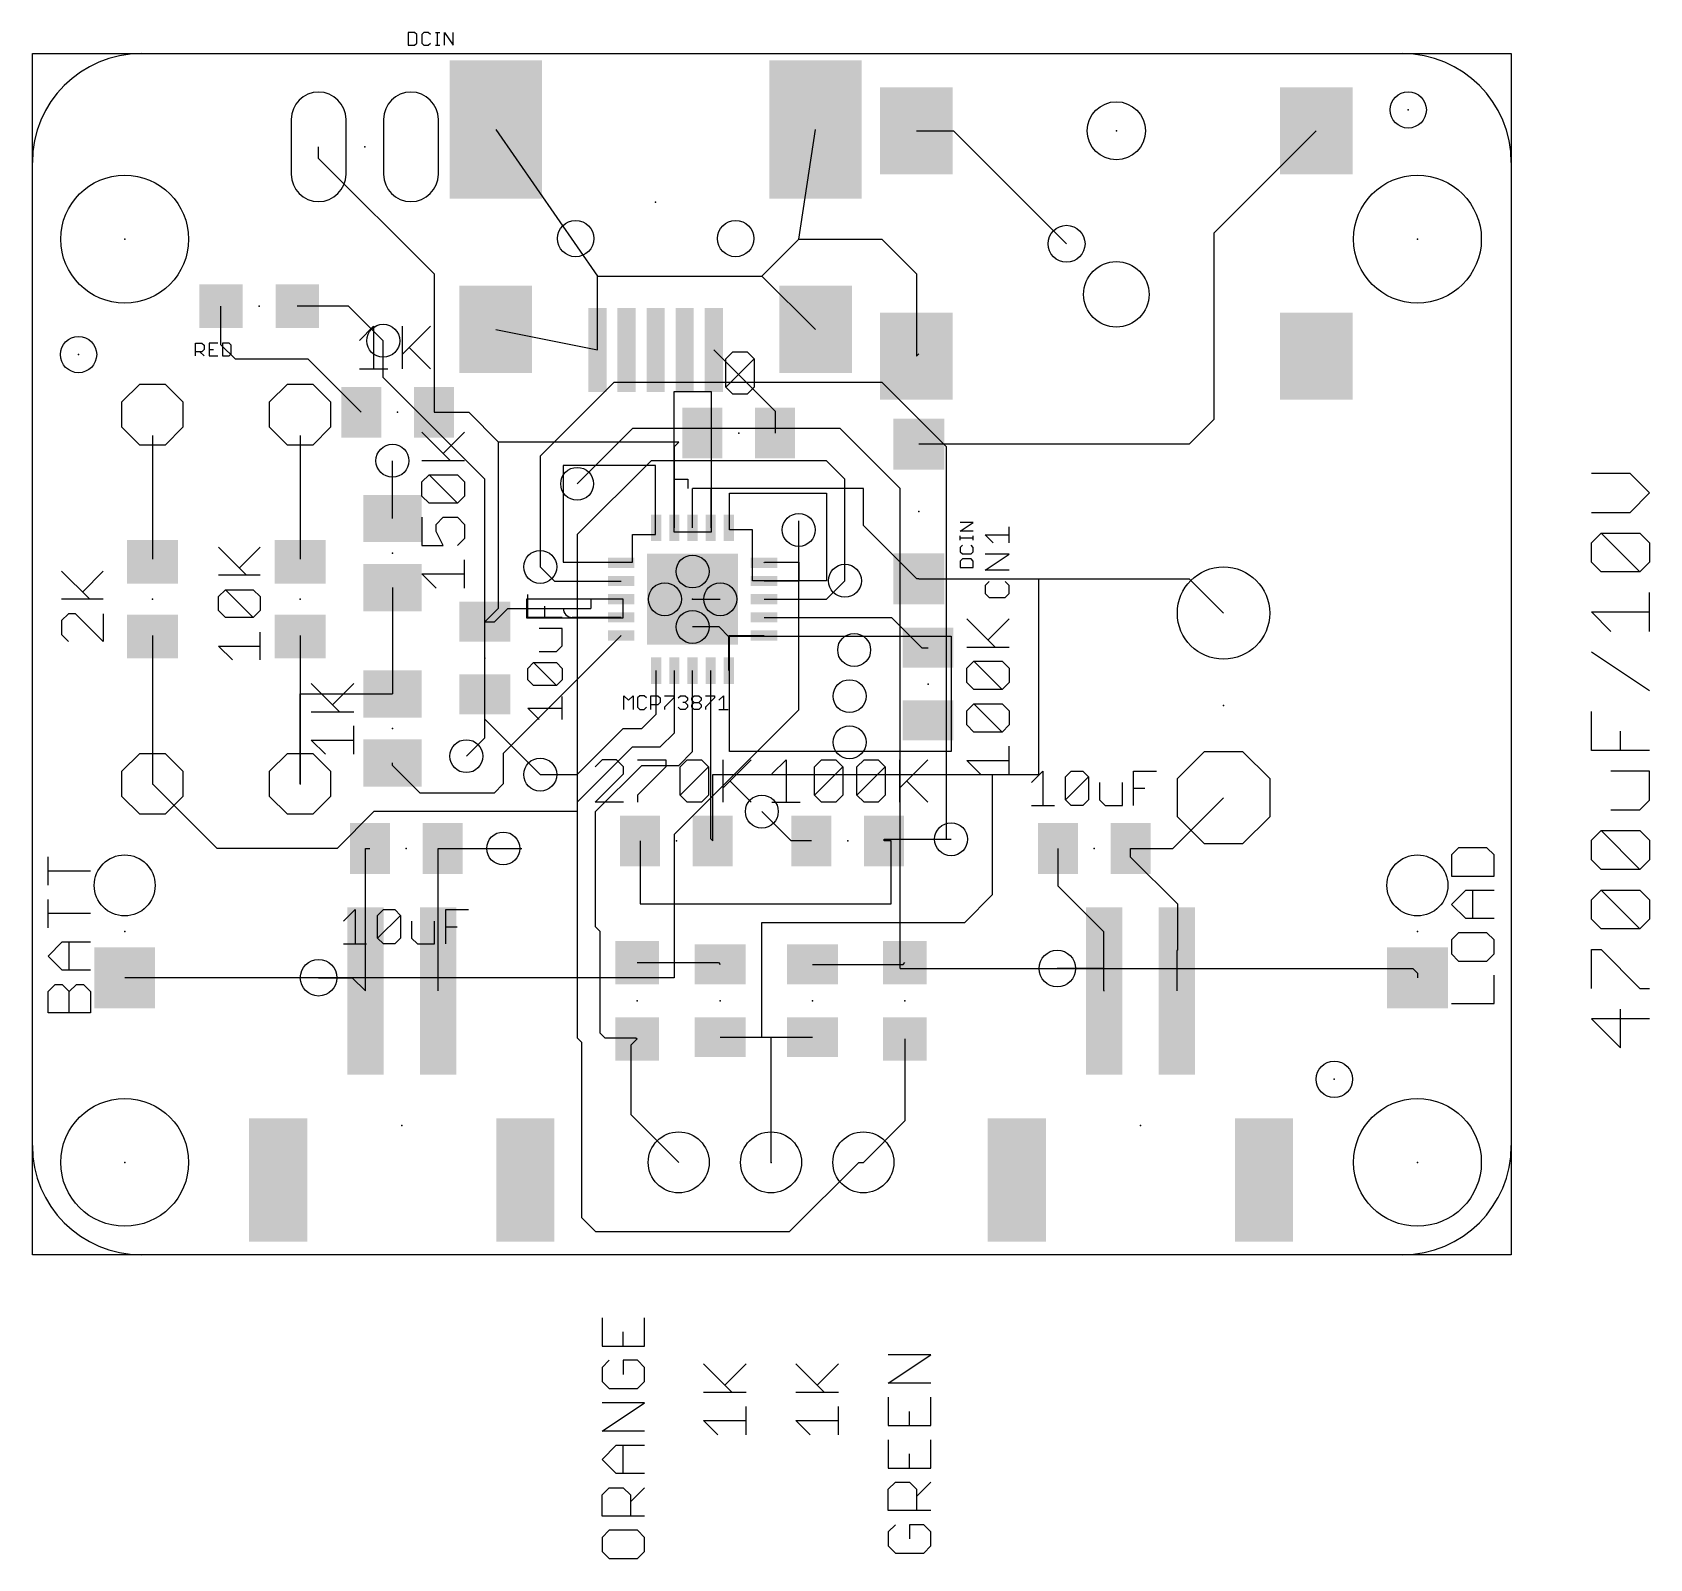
# Model space of a CAD drawing. Extents: x 0 to 44.5, y -8.4 to 33.6.
import ezdxf

# ---------------------------------------------------------------- set-up
doc = ezdxf.new("R2010")
doc.units = 0
for name, color, linetype in [('1', 22, 'CONTINUOUS'), ('16', 175, 'CONTINUOUS'), ('17', 82, 'CONTINUOUS'), ('18', 82, 'CONTINUOUS'), ('19', 53, 'CONTINUOUS'), ('20', 7, 'CONTINUOUS'), ('23', 7, 'CONTINUOUS'), ('27', 253, 'CONTINUOUS')]:
    doc.layers.add(name, color=color, linetype=linetype)

# ---------------------------------------------------------------- blocks, each defined once
blk = doc.blocks.new('RECT')
blk.add_solid([(-0.5, -0.5), (0.5, -0.5), (-0.5, 0.5), (0.5, 0.5)])
blk = doc.blocks.new('ROUNDP')
blk.add_circle((0, 0), 0.5)
blk = doc.blocks.new('OCTAGONP')
blk.add_lwpolyline([(-0.5, -0.2071), (-0.5, 0.2071), (-0.2071, 0.5), (0.2071, 0.5), (0.5, 0.2071), (0.5, -0.2071), (0.2071, -0.5), (-0.2071, -0.5)], close=True)
blk = doc.blocks.new('LONGP100')
blk.add_lwpolyline([(-0.5, -0.5), (0.5, -0.5, 1), (0.5, 0.5), (-0.5, 0.5, 1)], format="xyb", close=True)
blk = doc.blocks.new('SQUAREP')
blk.add_solid([(-0.5, -0.5), (0.5, -0.5), (-0.5, 0.5), (0.5, 0.5)])
blk = doc.blocks.new('PIE')
blk.add_circle((0, 0), 0.5)
blk = doc.blocks.new('ROUNDV')
blk.add_circle((0, 0), 0.5)

msp = doc.modelspace()

# ---------------------------------------------------------------- linework, layer by layer
at = {"layer": '1'}
for p, q in [((24.318, 30.921), (25.34, 30.921)), ((25.34, 30.921), (28.448, 27.813)), ((32.512, 28.115), (35.318, 30.921)), ((7.874, 30.161), (7.874, 30.48)), ((7.874, 30.161), (11.049, 26.986)), ((32.512, 22.987), (32.512, 28.115)), ((20.066, 26.924), (21.082, 27.94)), ((21.082, 27.94), (23.368, 27.94)), ((23.368, 27.94), (24.318, 26.99)), ((11.049, 26.986), (11.049, 23.176)), ((15.545, 24.892), (15.545, 26.924)), ((15.545, 26.924), (20.066, 26.924)), ((24.318, 26.99), (24.318, 24.721)), ((5.189, 25.037), (5.189, 26.097)), ((8.701, 26.097), (7.289, 26.097)), ((9.652, 25.146), (8.701, 26.097)), ((5.588, 24.638), (5.189, 25.037)), ((7.587, 24.638), (5.588, 24.638)), ((9.049, 23.176), (7.587, 24.638)), ((18.745, 24.892), (20.431, 23.206)), ((24.384, 24.787), (24.318, 24.721)), ((17.653, 19.8755), (17.653, 23.749)), ((17.653, 23.749), (18.669, 23.749)), ((18.669, 23.749), (18.669, 19.8755)), ((11.049, 23.176), (12.003, 23.176)), ((12.003, 23.176), (12.811, 22.368)), ((20.431, 23.206), (20.431, 22.606)), ((31.822, 22.297), (32.512, 22.987)), ((3.302, 22.534), (3.302, 19.134)), ((7.366, 22.534), (7.366, 19.134)), ((12.811, 22.368), (12.811, 22.352)), ((12.811, 22.352), (12.811, 17.779)), ((17.78, 22.352), (12.811, 22.352)), ((17.661, 22.233), (17.78, 22.352)), ((31.822, 22.297), (24.384, 22.297)), ((9.906, 20.254), (9.906, 21.844)), ((17.661, 19.999), (17.661, 22.233)), ((17.145, 21.717), (14.605, 21.717)), ((14.605, 21.717), (14.605, 19.05)), ((17.145, 19.812), (17.145, 21.717)), ((17.661, 19.999), (17.661, 21.336)), ((17.661, 21.336), (18.034, 21.336)), ((18.034, 21.336), (18.034, 21.082)), ((18.161, 19.999), (18.161, 21.082)), ((18.669, 21.082), (18.161, 21.082)), ((22.86, 21.082), (18.161, 21.082)), ((18.669, 19.999), (18.669, 21.082)), ((19.177, 19.939), (19.177, 20.955)), ((19.177, 20.955), (21.844, 20.955)), ((21.844, 20.955), (21.844, 18.542)), ((22.86, 20.066), (22.86, 21.082)), ((21.082, 19.939), (21.082, 20.193)), ((24.329, 18.597), (22.86, 20.066)), ((16.51, 19.05), (16.51, 19.812)), ((16.51, 19.812), (17.145, 19.812)), ((18.669, 19.8755), (17.653, 19.8755)), ((18.661, 19.999), (18.669, 19.999)), ((19.812, 19.939), (19.177, 19.939)), ((19.812, 18.542), (19.812, 19.939)), ((13.97, 18.923), (14.359, 18.534)), ((14.605, 19.05), (16.51, 19.05)), ((20.126, 19.034), (20.142, 19.05)), ((20.142, 19.05), (21.082, 19.05)), ((21.082, 19.05), (21.082, 18.542)), ((9.906, 18.354), (9.906, 15.428)), ((14.359, 18.534), (16.196, 18.534)), ((21.844, 18.542), (19.812, 18.542)), ((21.074, 18.534), (20.126, 18.534)), ((21.082, 18.542), (21.074, 18.534)), ((21.844, 18.034), (22.352, 18.542)), ((24.384, 18.597), (24.329, 18.597)), ((24.384, 18.597), (27.686, 18.597)), ((27.686, 18.597), (31.822, 18.597)), ((27.686, 13.208), (27.686, 18.597)), ((31.822, 18.597), (32.766, 17.653)), ((16.256, 18.034), (13.589, 18.034)), ((13.589, 18.034), (13.589, 17.526)), ((16.196, 18.034), (15.367, 18.034)), ((15.367, 18.034), (15.367, 17.78)), ((16.256, 17.526), (16.256, 18.034)), ((18.161, 18.034), (18.923, 18.034)), ((20.126, 18.034), (21.844, 18.034)), ((12.811, 17.779), (12.446, 17.414)), ((12.446, 17.414), (12.715, 17.414)), ((12.715, 17.414), (13.081, 17.78)), ((13.081, 17.78), (14.605, 17.78)), ((13.589, 17.526), (16.256, 17.526)), ((14.605, 17.78), (15.367, 17.78)), ((16.196, 17.534), (14.851, 17.534)), ((20.126, 17.534), (23.63, 17.534)), ((23.63, 17.534), (24.464, 16.7)), ((3.302, 17.034), (3.302, 12.934)), ((7.366, 17.034), (7.366, 12.934)), ((16.196, 17.034), (12.954, 13.792)), ((18.891, 17.272), (18.161, 17.272)), ((19.161, 17.002), (18.891, 17.272)), ((19.161, 17.034), (20.126, 17.034)), ((19.161, 17.002), (19.177, 17.018)), ((19.161, 16.069), (19.161, 17.002)), ((19.177, 17.018), (25.273, 17.018)), ((19.177, 13.843), (19.177, 17.018)), ((25.273, 17.018), (25.273, 13.843)), ((24.464, 16.7), (24.638, 16.7)), ((17.161, 14.875), (17.161, 16.069)), ((17.661, 14.359), (17.661, 16.069)), ((18.161, 13.843), (18.161, 16.069)), ((18.661, 11.437), (18.661, 16.069)), ((7.366, 12.954), (7.366, 15.428)), ((7.366, 15.428), (9.906, 15.428)), ((12.446, 14.224), (12.446, 15.414)), ((16.764, 14.478), (17.161, 14.875)), ((14.986, 13.208), (16.256, 14.478)), ((16.256, 14.478), (16.764, 14.478)), ((17.272, 13.97), (17.661, 14.359)), ((11.938, 13.716), (12.446, 14.224)), ((12.954, 13.792), (12.954, 12.954)), ((14.986, 12.446), (16.51, 13.97)), ((16.51, 13.97), (17.272, 13.97)), ((17.78, 13.462), (18.161, 13.843)), ((25.273, 13.843), (19.177, 13.843)), ((9.906, 13.462), (9.906, 13.528)), ((10.668, 12.7), (9.906, 13.462)), ((15.494, 12.192), (16.764, 13.462)), ((16.764, 13.462), (17.78, 13.462)), ((12.954, 12.954), (12.7, 12.7)), ((13.97, 13.208), (14.986, 13.208)), ((18.716, 11.382), (18.716, 13.208)), ((18.716, 13.208), (25.4, 13.208)), ((25.4, 13.208), (26.416, 13.208)), ((26.416, 13.208), (27.686, 13.208)), ((26.416, 9.906), (26.416, 13.208)), ((12.7, 12.7), (10.668, 12.7)), ((31.369, 11.176), (32.766, 12.573)), ((14.986, 12.446), (14.986, 5.969)), ((15.494, 9.017), (15.494, 12.192)), ((20.066, 12.192), (20.114, 12.144)), ((20.876, 11.382), (20.066, 12.192)), ((9.16, 7.256), (9.16, 11.176)), ((9.16, 11.176), (9.287, 11.176)), ((11.16, 7.256), (11.16, 11.176)), ((11.16, 11.176), (11.287, 11.176)), ((11.287, 11.176), (12.954, 11.176)), ((16.716, 11.382), (16.716, 9.652)), ((18.661, 11.437), (18.716, 11.382)), ((21.431, 11.382), (20.876, 11.382)), ((23.431, 11.382), (23.431, 11.43)), ((23.431, 11.43), (25.273, 11.43)), ((23.622, 11.382), (23.431, 11.382)), ((23.622, 9.652), (23.622, 11.382)), ((25.003, 11.43), (25.273, 11.43)), ((28.21, 11.176), (28.21, 10.144)), ((30.21, 10.938), (30.21, 11.176)), ((30.21, 11.176), (31.369, 11.176)), ((30.21, 10.938), (31.496, 9.652)), ((25.654, 9.144), (26.416, 9.906)), ((28.21, 10.144), (29.464, 8.89)), ((16.716, 9.652), (23.622, 9.652)), ((31.496, 9.652), (31.496, 8.382)), ((15.621, 8.89), (15.494, 9.017)), ((20.066, 5.985), (20.066, 9.144)), ((20.066, 9.144), (25.654, 9.144)), ((15.621, 6.096), (15.621, 8.89)), ((29.464, 8.89), (29.464, 7.874)), ((16.637, 8.035), (18.873, 8.035)), ((18.873, 8.035), (18.923, 7.985)), ((23.953, 7.985), (24.003, 8.035)), ((31.496, 8.382), (31.48, 8.366)), ((31.48, 8.366), (31.48, 7.256)), ((7.874, 7.62), (8.796, 7.62)), ((8.796, 7.62), (9.16, 7.256)), ((21.463, 7.985), (23.953, 7.985)), ((29.464, 7.874), (28.194, 7.874)), ((29.464, 7.874), (29.464, 7.272)), ((29.464, 7.272), (29.48, 7.256)), ((15.113, 5.842), (14.986, 5.969)), ((15.113, 1.016), (15.113, 5.842)), ((15.621, 6.096), (15.748, 5.969)), ((15.748, 5.969), (16.603, 5.969)), ((16.476, 5.774), (16.637, 5.935)), ((16.603, 5.969), (16.637, 5.935)), ((18.923, 5.985), (20.32, 5.985)), ((18.923, 5.985), (20.066, 5.985)), ((20.32, 5.985), (21.463, 5.985)), ((20.32, 2.54), (20.32, 5.985)), ((24.003, 5.935), (24.003, 3.683)), ((16.476, 3.844), (16.476, 5.774)), ((16.476, 3.844), (17.78, 2.54)), ((24.003, 3.683), (22.86, 2.54)), ((20.828, 0.635), (22.733, 2.54)), ((22.733, 2.54), (22.86, 2.54)), ((15.113, 1.016), (15.494, 0.635)), ((15.494, 0.635), (20.828, 0.635))]:
    msp.add_line(p, q, dxfattribs=at)
msp.add_arc((14.851, 17.78), 0.246, 180, 270, dxfattribs=at)
at = {"layer": '16'}
for p, q in [((0, 0), (0, 33.047)), ((0, 33.047), (40.682, 33.047)), ((40.682, 33.047), (40.682, 0)), ((9.652, 24.13), (9.652, 25.146)), ((12.446, 21.336), (9.652, 24.13)), ((16.002, 24.003), (13.97, 21.971)), ((16.002, 24.003), (23.368, 24.003)), ((25.146, 22.225), (23.368, 24.003)), ((16.51, 22.733), (14.986, 21.209)), ((22.225, 22.733), (16.51, 22.733)), ((23.876, 21.082), (22.225, 22.733)), ((13.97, 21.971), (13.97, 18.923)), ((17.018, 21.844), (14.986, 19.812)), ((21.844, 21.844), (17.018, 21.844)), ((22.352, 21.336), (21.844, 21.844)), ((25.146, 11.43), (25.146, 22.225)), ((12.446, 14.732), (12.446, 21.336)), ((22.352, 18.542), (22.352, 21.336)), ((23.876, 7.874), (23.876, 21.082)), ((14.986, 19.812), (14.986, 12.192)), ((21.082, 14.986), (21.082, 19.939)), ((13.97, 13.208), (12.446, 14.732)), ((21.082, 14.986), (17.653, 11.557)), ((5.08, 11.176), (3.302, 12.954)), ((9.398, 12.192), (8.382, 11.176)), ((14.986, 12.192), (9.398, 12.192)), ((8.382, 11.176), (5.08, 11.176)), ((12.954, 11.176), (13.462, 11.176)), ((17.653, 11.557), (17.653, 7.62)), ((25.146, 11.43), (25.273, 11.43)), ((7.874, 7.62), (2.54, 7.62)), ((17.653, 7.62), (7.874, 7.62)), ((23.876, 7.874), (28.194, 7.874)), ((28.194, 7.874), (37.973, 7.874)), ((37.973, 7.874), (38.1, 7.747)), ((38.1, 7.747), (38.1, 7.62)), ((40.682, 0), (0, 0))]:
    msp.add_line(p, q, dxfattribs=at)
at = {"layer": '19'}
for p, q in [((12.745, 30.956), (15.545, 26.924)), ((21.082, 27.94), (21.545, 30.956)), ((21.545, 25.456), (20.066, 26.924)), ((12.745, 25.456), (15.545, 24.892))]:
    msp.add_line(p, q, dxfattribs=at)
at = {"layer": '20'}
for p, q in [((3, 33.047), (37.682, 33.047)), ((0, 3), (0, 30.047)), ((40.682, 30.047), (40.682, 3)), ((37.682, 0), (3, 0))]:
    msp.add_line(p, q, dxfattribs=at)
for centre, radius in [((29.818, 30.921), 0.8), ((14.945, 27.956), 0.5), ((19.345, 27.956), 0.5), ((29.818, 26.421), 0.9)]:
    msp.add_circle(centre, radius, dxfattribs=at)
for centre, start, end in [((3, 30.047), 90, 180), ((37.682, 30.047), 0, 90), ((3, 3), 180, 270), ((37.682, 3), 270, 0)]:
    msp.add_arc(centre, 3, start, end, dxfattribs=at)
at = {"layer": '23'}
for p in [(37.846, 31.496), (29.818, 30.921), (9.144, 30.48), (17.145, 28.956), (2.54, 27.94), (38.1, 27.94), (6.239, 26.097), (1.27, 24.765), (10.049, 23.176), (19.431, 22.606), (24.384, 20.447), (9.906, 19.304), (3.302, 18.034), (7.366, 18.034), (18.161, 18.034), (12.446, 16.414), (24.638, 15.7), (32.766, 15.113), (9.906, 14.478), (10.287, 11.176), (17.716, 11.382), (22.431, 11.382), (29.21, 11.176), (2.54, 8.89), (38.1, 8.89), (16.637, 6.985), (18.923, 6.985), (21.463, 6.985), (24.003, 6.985), (35.814, 4.826), (10.16, 3.556), (30.48, 3.556), (2.54, 2.54), (20.32, 2.54), (38.1, 2.54)]:
    msp.add_point(p, dxfattribs=at)
at = {"layer": '27'}
for p, q in [((10.3373, 33.6299), (10.3373, 33.274)), ((10.5153, 33.6299), (10.3373, 33.6299)), ((10.5746, 33.5706), (10.5153, 33.6299)), ((10.5746, 33.3333), (10.5746, 33.5706)), ((10.7708, 33.6299), (10.7115, 33.5706)), ((10.7115, 33.5706), (10.7115, 33.3333)), ((10.8895, 33.6299), (10.7708, 33.6299)), ((10.9488, 33.5706), (10.8895, 33.6299)), ((11.0857, 33.6299), (11.2044, 33.6299)), ((11.145, 33.274), (11.145, 33.6299)), ((11.3352, 33.274), (11.3352, 33.6299)), ((11.3352, 33.6299), (11.5725, 33.274)), ((11.5725, 33.274), (11.5725, 33.6299)), ((10.3373, 33.274), (10.5153, 33.274)), ((10.5153, 33.274), (10.5746, 33.3333)), ((10.7115, 33.3333), (10.7708, 33.274)), ((10.7708, 33.274), (10.8895, 33.274)), ((10.8895, 33.274), (10.9488, 33.3333)), ((11.0857, 33.274), (11.2044, 33.274)), ((8.999, 25.1524), (9.3888, 25.5422)), ((9.3888, 25.5422), (9.3888, 24.3728)), ((10.1684, 25.5422), (10.1684, 24.3728)), ((10.1684, 24.7626), (10.948, 25.5422)), ((4.4864, 24.7254), (4.4864, 25.0813)), ((4.4864, 25.0813), (4.6644, 25.0813)), ((4.6644, 25.0813), (4.7237, 25.022)), ((4.7237, 25.022), (4.7237, 24.9033)), ((5.0979, 25.0813), (4.8606, 25.0813)), ((4.8606, 25.0813), (4.8606, 24.7254)), ((5.2348, 25.0813), (5.2348, 24.7254)), ((5.4128, 25.0813), (5.2348, 25.0813)), ((5.4721, 25.022), (5.4128, 25.0813)), ((5.4721, 24.7847), (5.4721, 25.022)), ((10.3633, 24.9575), (10.948, 24.3728)), ((4.6644, 24.844), (4.4864, 24.844)), ((4.605, 24.844), (4.7237, 24.7254)), ((4.7237, 24.9033), (4.6644, 24.844)), ((4.8606, 24.9033), (4.9792, 24.9033)), ((4.8606, 24.7254), (5.0979, 24.7254)), ((5.2348, 24.7254), (5.4128, 24.7254)), ((5.4128, 24.7254), (5.4721, 24.7847)), ((19.0744, 24.6473), (19.2693, 24.8422)), ((19.0744, 23.8677), (19.0744, 24.6473)), ((19.0744, 23.8677), (19.854, 24.6473)), ((19.2693, 24.8422), (19.6591, 24.8422)), ((19.6591, 24.8422), (19.854, 24.6473)), ((19.854, 24.6473), (19.854, 23.8677)), ((8.999, 24.3728), (9.7786, 24.3728)), ((19.2693, 23.6728), (19.0744, 23.8677)), ((19.6591, 23.6728), (19.2693, 23.6728)), ((19.854, 23.8677), (19.6591, 23.6728)), ((11.4974, 21.847), (10.7178, 22.6266)), ((11.3025, 22.0419), (11.8872, 22.6266)), ((10.7178, 21.847), (11.8872, 21.847)), ((10.7178, 21.2623), (10.9127, 21.4572)), ((10.9127, 21.4572), (11.6923, 21.4572)), ((11.6923, 20.6776), (10.9127, 21.4572)), ((11.6923, 21.4572), (11.8872, 21.2623)), ((43.9542, 21.4904), (42.8865, 21.4904)), ((44.4881, 20.9566), (43.9542, 21.4904)), ((10.7178, 20.8725), (10.7178, 21.2623)), ((11.8872, 21.2623), (11.8872, 20.8725)), ((43.9542, 20.4227), (44.4881, 20.9566)), ((10.9127, 20.6776), (10.7178, 20.8725)), ((11.6923, 20.6776), (10.9127, 20.6776)), ((11.8872, 20.8725), (11.6923, 20.6776)), ((10.7178, 20.2878), (10.7178, 19.5082)), ((11.1076, 20.0929), (11.3025, 20.2878)), ((11.1076, 19.898), (11.1076, 20.0929)), ((11.3025, 20.2878), (11.6923, 20.2878)), ((11.6923, 20.2878), (11.8872, 20.0929)), ((11.8872, 20.0929), (11.8872, 19.7031)), ((25.5251, 19.9042), (25.881, 20.1415)), ((25.881, 20.1415), (25.5251, 20.1415)), ((26.8716, 19.5808), (26.8716, 20.0214)), ((42.8865, 20.4227), (43.9542, 20.4227)), ((11.3025, 19.5082), (11.1076, 19.898)), ((11.8872, 19.7031), (11.6923, 19.5082)), ((25.881, 19.9042), (25.5251, 19.9042)), ((25.5251, 19.6547), (25.5251, 19.7734)), ((25.881, 19.714), (25.5251, 19.714)), ((25.881, 19.6547), (25.881, 19.7734)), ((26.431, 19.5808), (26.2106, 19.8011)), ((26.2106, 19.8011), (26.8716, 19.8011)), ((42.8865, 19.5863), (43.1535, 19.8533)), ((42.8865, 19.0525), (42.8865, 19.5863)), ((43.1535, 19.8533), (44.2212, 19.8533)), ((44.2212, 18.7856), (43.1535, 19.8533)), ((44.2212, 19.8533), (44.4881, 19.5863)), ((44.4881, 19.5863), (44.4881, 19.0525)), ((5.8862, 18.7027), (5.1235, 19.4653)), ((5.6955, 18.8934), (6.2675, 19.4653)), ((10.7178, 19.5082), (11.3025, 19.5082)), ((25.5844, 19.5178), (25.5251, 19.4585)), ((25.5251, 19.4585), (25.5251, 19.3398)), ((25.5251, 19.3398), (25.5844, 19.2805)), ((25.5844, 19.1436), (25.5251, 19.0843)), ((25.5844, 19.2805), (25.8217, 19.2805)), ((25.8217, 19.1436), (25.5844, 19.1436)), ((25.881, 19.4585), (25.8217, 19.5178)), ((25.8217, 19.2805), (25.881, 19.3398)), ((25.881, 19.0843), (25.8217, 19.1436)), ((25.881, 19.3398), (25.881, 19.4585)), ((26.2106, 18.8324), (26.8716, 19.273)), ((26.8716, 19.273), (26.2106, 19.273)), ((1.5682, 18.0413), (0.8055, 18.8039)), ((1.3775, 18.232), (1.9495, 18.8039)), ((5.1235, 18.7027), (6.2675, 18.7027)), ((11.1076, 18.3388), (10.7178, 18.7286)), ((10.7178, 18.7286), (11.8872, 18.7286)), ((11.8872, 18.3388), (11.8872, 19.1184)), ((25.5251, 19.0843), (25.5251, 18.9063)), ((25.5251, 18.9063), (25.881, 18.9063)), ((25.881, 18.9063), (25.881, 19.0843)), ((26.8716, 18.8324), (26.2106, 18.8324)), ((43.1535, 18.7856), (42.8865, 19.0525)), ((44.2212, 18.7856), (43.1535, 18.7856)), ((44.4881, 19.0525), (44.2212, 18.7856)), ((5.1235, 18.1053), (5.3142, 18.2959)), ((5.3142, 18.2959), (6.0768, 18.2959)), ((6.0768, 17.5333), (5.3142, 18.2959)), ((6.0768, 18.2959), (6.2675, 18.1053)), ((26.3208, 18.5246), (26.2106, 18.4144)), ((26.2106, 18.4144), (26.2106, 18.1941)), ((26.8716, 18.4144), (26.7614, 18.5246)), ((26.8716, 18.1941), (26.8716, 18.4144)), ((0.8055, 18.0413), (1.9495, 18.0413)), ((5.1235, 17.724), (5.1235, 18.1053)), ((6.2675, 18.1053), (6.2675, 17.724)), ((13.6313, 17.5326), (13.6313, 18.1596)), ((14.1016, 17.5326), (14.1016, 17.8461)), ((26.2106, 18.1941), (26.3208, 18.084)), ((26.3208, 18.084), (26.7614, 18.084)), ((26.7614, 18.084), (26.8716, 18.1941)), ((44.4881, 17.1484), (44.4881, 18.2161)), ((0.9962, 17.6346), (0.8055, 17.4439)), ((0.8055, 17.4439), (0.8055, 17.0626)), ((1.1868, 17.6346), (0.9962, 17.6346)), ((1.9495, 16.8719), (1.1868, 17.6346)), ((1.9495, 17.6346), (1.9495, 16.8719)), ((5.3142, 17.5333), (5.1235, 17.724)), ((6.0768, 17.5333), (5.3142, 17.5333)), ((6.2675, 17.724), (6.0768, 17.5333)), ((14.5719, 17.5326), (13.6313, 17.5326)), ((26.4834, 16.719), (25.7038, 17.4986)), ((26.2885, 16.9139), (26.8732, 17.4986)), ((43.4204, 17.1484), (42.8865, 17.6823)), ((42.8865, 17.6823), (44.4881, 17.6823)), ((0.8055, 17.0626), (0.9962, 16.8719)), ((6.2675, 16.3639), (6.2675, 17.1266)), ((14.5719, 17.2241), (13.9448, 17.2241)), ((14.5719, 16.7538), (14.5719, 17.2241)), ((5.5049, 16.3639), (5.1235, 16.7452)), ((5.1235, 16.7452), (6.2675, 16.7452)), ((13.9448, 16.5971), (14.4151, 16.5971)), ((14.4151, 16.5971), (14.5719, 16.7538)), ((25.7038, 16.719), (26.8732, 16.719)), ((44.4881, 15.5112), (42.8865, 16.579)), ((13.6313, 16.1318), (13.7881, 16.2886)), ((13.6313, 15.8183), (13.6313, 16.1318)), ((13.7881, 16.2886), (14.4151, 16.2886)), ((14.4151, 15.6615), (13.7881, 16.2886)), ((14.4151, 16.2886), (14.5719, 16.1318)), ((14.5719, 16.1318), (14.5719, 15.8183)), ((25.7038, 16.1343), (25.8987, 16.3292)), ((25.7038, 15.7445), (25.7038, 16.1343)), ((25.8987, 16.3292), (26.6783, 16.3292)), ((26.6783, 15.5496), (25.8987, 16.3292)), ((26.6783, 16.3292), (26.8732, 16.1343)), ((26.8732, 16.1343), (26.8732, 15.7445)), ((8.4494, 14.9362), (7.6698, 15.7158)), ((8.2545, 15.1311), (8.8392, 15.7158)), ((13.7881, 15.6615), (13.6313, 15.8183)), ((14.4151, 15.6615), (13.7881, 15.6615)), ((14.5719, 15.8183), (14.4151, 15.6615)), ((25.8987, 15.5496), (25.7038, 15.7445)), ((26.8732, 15.7445), (26.6783, 15.5496)), ((14.5719, 14.726), (14.5719, 15.3531)), ((16.2687, 14.9987), (16.2687, 15.38)), ((16.2687, 15.38), (16.3958, 15.2529)), ((16.3958, 15.2529), (16.5229, 15.38)), ((16.5229, 15.38), (16.5229, 14.9987)), ((16.7065, 15.38), (16.6429, 15.3165)), ((16.6429, 15.3165), (16.6429, 15.0623)), ((16.8336, 15.38), (16.7065, 15.38)), ((16.8971, 15.3165), (16.8336, 15.38)), ((17.0171, 14.9987), (17.0171, 15.38)), ((17.0171, 15.38), (17.2078, 15.38)), ((17.2078, 15.38), (17.2713, 15.3165)), ((17.2713, 15.1894), (17.2078, 15.1258)), ((17.2713, 15.3165), (17.2713, 15.1894)), ((17.3913, 15.38), (17.6455, 15.38)), ((17.6455, 15.3165), (17.3913, 15.0623)), ((17.6455, 15.38), (17.6455, 15.3165)), ((17.7655, 15.3165), (17.8291, 15.38)), ((17.8291, 15.38), (17.9562, 15.38)), ((17.9562, 15.1894), (17.8926, 15.1894)), ((17.9562, 15.38), (18.0197, 15.3165)), ((18.0197, 15.2529), (17.9562, 15.1894)), ((17.9562, 15.1894), (18.0197, 15.1258)), ((18.0197, 15.3165), (18.0197, 15.2529)), ((18.1397, 15.3165), (18.2033, 15.38)), ((18.1397, 15.2529), (18.1397, 15.3165)), ((18.2033, 15.1894), (18.1397, 15.2529)), ((18.1397, 15.1258), (18.2033, 15.1894)), ((18.2033, 15.38), (18.3304, 15.38)), ((18.2033, 15.1894), (18.3304, 15.1894)), ((18.3304, 15.38), (18.3939, 15.3165)), ((18.3939, 15.2529), (18.3304, 15.1894)), ((18.3304, 15.1894), (18.3939, 15.1258)), ((18.3939, 15.3165), (18.3939, 15.2529)), ((18.5139, 15.38), (18.7682, 15.38)), ((18.7682, 15.3165), (18.5139, 15.0623)), ((18.7682, 15.38), (18.7682, 15.3165)), ((18.8881, 15.2529), (19.0153, 15.38)), ((19.0153, 15.38), (19.0153, 14.9987)), ((25.7038, 14.9649), (25.8987, 15.1598)), ((26.6783, 15.5496), (25.8987, 15.5496)), ((25.8987, 15.1598), (26.6783, 15.1598)), ((26.6783, 14.3802), (25.8987, 15.1598)), ((26.6783, 15.1598), (26.8732, 14.9649)), ((7.6698, 14.9362), (8.8392, 14.9362)), ((13.9448, 14.726), (13.6313, 15.0396)), ((13.6313, 15.0396), (14.5719, 15.0396)), ((16.6429, 15.0623), (16.7065, 14.9987)), ((16.7065, 14.9987), (16.8336, 14.9987)), ((16.8336, 14.9987), (16.8971, 15.0623)), ((17.2078, 15.1258), (17.0171, 15.1258)), ((17.3913, 15.0623), (17.3913, 14.9987)), ((17.8291, 14.9987), (17.7655, 15.0623)), ((17.9562, 14.9987), (17.8291, 14.9987)), ((18.0197, 15.0623), (17.9562, 14.9987)), ((18.0197, 15.1258), (18.0197, 15.0623)), ((18.1397, 15.0623), (18.1397, 15.1258)), ((18.2033, 14.9987), (18.1397, 15.0623)), ((18.3304, 14.9987), (18.2033, 14.9987)), ((18.3939, 15.0623), (18.3304, 14.9987)), ((18.3939, 15.1258), (18.3939, 15.0623)), ((18.5139, 15.0623), (18.5139, 14.9987)), ((18.8881, 14.9987), (19.1424, 14.9987)), ((25.7038, 14.5751), (25.7038, 14.9649)), ((26.8732, 14.9649), (26.8732, 14.5751)), ((42.8865, 13.8741), (42.8865, 14.9418)), ((8.8392, 13.7668), (8.8392, 14.5464)), ((25.8987, 14.3802), (25.7038, 14.5751)), ((26.6783, 14.3802), (25.8987, 14.3802)), ((26.8732, 14.5751), (26.6783, 14.3802)), ((43.6873, 13.8741), (43.6873, 14.4079)), ((8.0596, 13.7668), (7.6698, 14.1566)), ((7.6698, 14.1566), (8.8392, 14.1566)), ((26.8732, 13.2108), (26.8732, 13.9904)), ((44.4881, 13.8741), (42.8865, 13.8741)), ((15.6757, 13.6182), (15.4808, 13.4233)), ((16.0655, 13.6182), (15.6757, 13.6182)), ((16.2604, 13.4233), (16.0655, 13.6182)), ((16.2604, 13.2284), (16.2604, 13.4233)), ((16.6502, 13.6182), (17.4298, 13.6182)), ((17.4298, 13.4233), (16.6502, 12.6437)), ((17.4298, 13.6182), (17.4298, 13.4233)), ((17.8196, 13.4233), (18.0145, 13.6182)), ((17.8196, 12.6437), (17.8196, 13.4233)), ((17.8196, 12.6437), (18.5992, 13.4233)), ((18.0145, 13.6182), (18.4043, 13.6182)), ((18.4043, 13.6182), (18.5992, 13.4233)), ((18.5992, 13.4233), (18.5992, 12.6437)), ((18.989, 13.6182), (18.989, 12.4488)), ((18.989, 12.8386), (19.7686, 13.6182)), ((20.3442, 13.2284), (20.734, 13.6182)), ((20.734, 13.6182), (20.734, 12.4488)), ((21.5136, 13.4233), (21.7085, 13.6182)), ((21.5136, 12.6437), (21.5136, 13.4233)), ((21.5136, 12.6437), (22.2932, 13.4233)), ((21.7085, 13.6182), (22.0983, 13.6182)), ((22.0983, 13.6182), (22.2932, 13.4233)), ((22.2932, 13.4233), (22.2932, 12.6437)), ((22.683, 13.4233), (22.8779, 13.6182)), ((22.683, 12.6437), (22.683, 13.4233)), ((22.683, 12.6437), (23.4626, 13.4233)), ((22.8779, 13.6182), (23.2677, 13.6182)), ((23.2677, 13.6182), (23.4626, 13.4233)), ((23.4626, 13.4233), (23.4626, 12.6437)), ((23.8524, 13.6182), (23.8524, 12.4488)), ((23.8524, 12.8386), (24.632, 13.6182)), ((26.0936, 13.2108), (25.7038, 13.6006)), ((25.7038, 13.6006), (26.8732, 13.6006)), ((15.4808, 12.4488), (16.2604, 13.2284)), ((19.1839, 13.0335), (19.7686, 12.4488)), ((24.0473, 13.0335), (24.632, 12.4488)), ((27.4861, 12.9892), (27.7996, 13.3027)), ((27.7996, 13.3027), (27.7996, 12.3621)), ((28.4216, 13.1459), (28.5784, 13.3027)), ((28.4216, 12.5189), (28.4216, 13.1459)), ((28.4216, 12.5189), (29.0487, 13.1459)), ((28.5784, 13.3027), (28.8919, 13.3027)), ((28.8919, 13.3027), (29.0487, 13.1459)), ((29.0487, 13.1459), (29.0487, 12.5189)), ((29.3571, 12.9892), (29.3571, 12.5189)), ((29.9842, 12.3621), (29.9842, 12.9892)), ((30.2927, 12.3621), (30.2927, 13.3027)), ((30.2927, 13.3027), (30.9197, 13.3027)), ((44.4881, 13.3046), (43.4204, 13.3046)), ((44.4881, 12.5039), (44.4881, 13.3046)), ((16.6502, 12.6437), (16.6502, 12.4488)), ((18.0145, 12.4488), (17.8196, 12.6437)), ((18.5992, 12.6437), (18.4043, 12.4488)), ((21.7085, 12.4488), (21.5136, 12.6437)), ((22.2932, 12.6437), (22.0983, 12.4488)), ((22.8779, 12.4488), (22.683, 12.6437)), ((23.4626, 12.6437), (23.2677, 12.4488)), ((28.5784, 12.3621), (28.4216, 12.5189)), ((29.0487, 12.5189), (28.8919, 12.3621)), ((29.3571, 12.5189), (29.5139, 12.3621)), ((30.2927, 12.8324), (30.6062, 12.8324)), ((44.2212, 12.2369), (44.4881, 12.5039)), ((16.2604, 12.4488), (15.4808, 12.4488)), ((18.4043, 12.4488), (18.0145, 12.4488)), ((20.3442, 12.4488), (21.1238, 12.4488)), ((22.0983, 12.4488), (21.7085, 12.4488)), ((23.2677, 12.4488), (22.8779, 12.4488)), ((27.4861, 12.3621), (28.1132, 12.3621)), ((28.8919, 12.3621), (28.5784, 12.3621)), ((29.5139, 12.3621), (29.9842, 12.3621)), ((43.4204, 12.2369), (44.2212, 12.2369)), ((42.8865, 11.4006), (43.1535, 11.6675)), ((43.1535, 11.6675), (44.2212, 11.6675)), ((44.2212, 10.5998), (43.1535, 11.6675)), ((44.2212, 11.6675), (44.4881, 11.4006)), ((39.2337, 11.1966), (39.0388, 11.0017)), ((40.0133, 11.1966), (39.2337, 11.1966)), ((40.2082, 11.0017), (40.0133, 11.1966)), ((42.8865, 10.8667), (42.8865, 11.4006)), ((44.4881, 11.4006), (44.4881, 10.8667)), ((0.4308, 10.163), (0.4308, 10.9426)), ((39.0388, 11.0017), (39.0388, 10.417)), ((40.2082, 10.417), (40.2082, 11.0017)), ((43.1535, 10.5998), (42.8865, 10.8667)), ((44.4881, 10.8667), (44.2212, 10.5998)), ((1.6002, 10.5528), (0.4308, 10.5528)), ((39.0388, 10.417), (40.2082, 10.417)), ((44.2212, 10.5998), (43.1535, 10.5998)), ((39.0388, 9.6374), (39.4286, 10.0272)), ((39.4286, 10.0272), (40.2082, 10.0272)), ((39.6235, 9.2476), (39.6235, 10.0272)), ((42.8865, 9.7634), (43.1535, 10.0303)), ((43.1535, 10.0303), (44.2212, 10.0303)), ((44.2212, 8.9626), (43.1535, 10.0303)), ((44.2212, 10.0303), (44.4881, 9.7634)), ((0.4308, 8.9936), (0.4308, 9.7732)), ((1.6002, 9.3834), (0.4308, 9.3834)), ((8.5631, 9.1792), (8.8766, 9.4927)), ((8.8766, 9.4927), (8.8766, 8.5521)), ((9.4986, 9.3359), (9.6554, 9.4927)), ((9.6554, 9.4927), (9.9689, 9.4927)), ((9.9689, 9.4927), (10.1257, 9.3359)), ((11.3697, 8.5521), (11.3697, 9.4927)), ((11.3697, 9.4927), (11.9967, 9.4927)), ((39.4286, 9.2476), (39.0388, 9.6374)), ((42.8865, 9.2295), (42.8865, 9.7634)), ((44.4881, 9.7634), (44.4881, 9.2295)), ((9.4986, 8.7089), (9.4986, 9.3359)), ((9.4986, 8.7089), (10.1257, 9.3359)), ((10.1257, 9.3359), (10.1257, 8.7089)), ((10.4341, 9.1792), (10.4341, 8.7089)), ((11.0612, 8.5521), (11.0612, 9.1792)), ((11.3697, 9.0224), (11.6832, 9.0224)), ((40.2082, 9.2476), (39.4286, 9.2476)), ((43.1535, 8.9626), (42.8865, 9.2295)), ((44.2212, 8.9626), (43.1535, 8.9626)), ((44.4881, 9.2295), (44.2212, 8.9626)), ((0.4308, 8.214), (0.8206, 8.6038)), ((0.8206, 8.6038), (1.6002, 8.6038)), ((1.0155, 7.8242), (1.0155, 8.6038)), ((8.5631, 8.5521), (9.1902, 8.5521)), ((9.6554, 8.5521), (9.4986, 8.7089)), ((9.9689, 8.5521), (9.6554, 8.5521)), ((10.1257, 8.7089), (9.9689, 8.5521)), ((10.4341, 8.7089), (10.5909, 8.5521)), ((10.5909, 8.5521), (11.0612, 8.5521)), ((39.2337, 8.8578), (39.0388, 8.6629)), ((39.0388, 8.6629), (39.0388, 8.2731)), ((40.0133, 8.8578), (39.2337, 8.8578)), ((40.2082, 8.6629), (40.0133, 8.8578)), ((40.2082, 8.2731), (40.2082, 8.6629)), ((0.8206, 7.8242), (0.4308, 8.214)), ((39.0388, 8.2731), (39.2337, 8.0782)), ((39.2337, 8.0782), (40.0133, 8.0782)), ((40.0133, 8.0782), (40.2082, 8.2731)), ((42.8865, 7.3255), (42.8865, 8.3932)), ((42.8865, 8.3932), (43.1535, 8.3932)), ((43.1535, 8.3932), (44.2212, 7.3255)), ((1.6002, 7.8242), (0.8206, 7.8242)), ((40.2082, 6.9088), (40.2082, 7.6884)), ((0.4308, 7.2395), (0.6257, 7.4344)), ((0.4308, 6.6548), (0.4308, 7.2395)), ((0.6257, 7.4344), (0.8206, 7.4344)), ((0.8206, 7.4344), (1.0155, 7.2395)), ((1.0155, 7.2395), (1.2104, 7.4344)), ((1.0155, 6.6548), (1.0155, 7.2395)), ((1.2104, 7.4344), (1.4053, 7.4344)), ((1.4053, 7.4344), (1.6002, 7.2395)), ((1.6002, 7.2395), (1.6002, 6.6548)), ((44.2212, 7.3255), (44.4881, 7.3255)), ((39.0388, 6.9088), (40.2082, 6.9088)), ((43.6873, 5.6883), (43.6873, 6.756)), ((1.6002, 6.6548), (0.4308, 6.6548)), ((44.4881, 6.4891), (42.8865, 6.4891)), ((42.8865, 6.4891), (43.6873, 5.6883)), ((15.6708, -1.736), (15.6708, -2.5156)), ((16.8402, -2.5156), (16.8402, -1.736)), ((16.2555, -2.5156), (16.2555, -2.1258)), ((15.6708, -2.5156), (16.8402, -2.5156)), ((15.8657, -2.9054), (15.6708, -3.1003)), ((15.6708, -3.1003), (15.6708, -3.4901)), ((16.6453, -2.9054), (16.2555, -2.9054)), ((16.2555, -2.9054), (16.2555, -3.2952)), ((16.8402, -3.1003), (16.6453, -2.9054)), ((16.8402, -3.4901), (16.8402, -3.1003)), ((19.2444, -3.7856), (18.4648, -3.006)), ((19.0495, -3.5907), (19.6342, -3.006)), ((21.7844, -3.7856), (21.0048, -3.006)), ((21.5895, -3.5907), (22.1742, -3.006)), ((23.5448, -3.5316), (24.7142, -2.752)), ((24.7142, -2.752), (23.5448, -2.752)), ((15.6708, -3.4901), (15.8657, -3.685)), ((16.6453, -3.685), (16.8402, -3.4901)), ((24.7142, -3.5316), (23.5448, -3.5316)), ((15.8657, -3.685), (16.6453, -3.685)), ((18.4648, -3.7856), (19.6342, -3.7856)), ((21.0048, -3.7856), (22.1742, -3.7856)), ((23.5448, -3.9214), (23.5448, -4.701)), ((24.7142, -4.701), (24.7142, -3.9214)), ((15.6708, -4.8544), (16.8402, -4.0748)), ((16.8402, -4.0748), (15.6708, -4.0748)), ((19.6342, -4.955), (19.6342, -4.1754)), ((22.1742, -4.955), (22.1742, -4.1754)), ((24.1295, -4.701), (24.1295, -4.3112)), ((16.8402, -4.8544), (15.6708, -4.8544)), ((18.8546, -4.955), (18.4648, -4.5652)), ((18.4648, -4.5652), (19.6342, -4.5652)), ((21.3946, -4.955), (21.0048, -4.5652)), ((21.0048, -4.5652), (22.1742, -4.5652)), ((23.5448, -4.701), (24.7142, -4.701)), ((15.6708, -5.634), (16.0606, -5.2442)), ((16.0606, -5.2442), (16.8402, -5.2442)), ((16.2555, -6.0238), (16.2555, -5.2442)), ((23.5448, -5.0908), (23.5448, -5.8704)), ((24.7142, -5.8704), (24.7142, -5.0908)), ((16.0606, -6.0238), (15.6708, -5.634)), ((24.1295, -5.8704), (24.1295, -5.4806)), ((16.8402, -6.0238), (16.0606, -6.0238)), ((23.5448, -5.8704), (24.7142, -5.8704)), ((15.6708, -6.6085), (15.8657, -6.4136)), ((15.6708, -7.1932), (15.6708, -6.6085)), ((15.8657, -6.4136), (16.2555, -6.4136)), ((16.2555, -6.4136), (16.4504, -6.6085)), ((16.4504, -6.8034), (16.8402, -6.4136)), ((16.4504, -6.6085), (16.4504, -7.1932)), ((23.5448, -6.4551), (23.7397, -6.2602)), ((23.5448, -7.0398), (23.5448, -6.4551)), ((23.7397, -6.2602), (24.1295, -6.2602)), ((24.1295, -6.2602), (24.3244, -6.4551)), ((24.3244, -6.65), (24.7142, -6.2602)), ((24.3244, -6.4551), (24.3244, -7.0398)), ((24.7142, -7.0398), (23.5448, -7.0398)), ((16.8402, -7.1932), (15.6708, -7.1932)), ((23.7397, -7.4296), (23.5448, -7.6245)), ((24.5193, -7.4296), (24.1295, -7.4296)), ((24.1295, -7.4296), (24.1295, -7.8194)), ((24.7142, -7.6245), (24.5193, -7.4296)), ((15.8657, -7.583), (15.6708, -7.7779)), ((15.6708, -7.7779), (15.6708, -8.1677)), ((16.6453, -7.583), (15.8657, -7.583)), ((16.8402, -7.7779), (16.6453, -7.583)), ((16.8402, -8.1677), (16.8402, -7.7779)), ((23.5448, -7.6245), (23.5448, -8.0143)), ((24.7142, -8.0143), (24.7142, -7.6245)), ((15.6708, -8.1677), (15.8657, -8.3626)), ((15.8657, -8.3626), (16.6453, -8.3626)), ((16.6453, -8.3626), (16.8402, -8.1677)), ((23.5448, -8.0143), (23.7397, -8.2092)), ((23.7397, -8.2092), (24.5193, -8.2092)), ((24.5193, -8.2092), (24.7142, -8.0143))]:
    msp.add_line(p, q, dxfattribs=at)

# ---------------------------------------------------------------- block references
at = {"layer": '1'}
for p, xscale, yscale, rotation in [((12.745, 30.956), 2.54, 3.81, 180), ((21.545, 30.956), 2.54, 3.81, 180), ((24.318, 30.921), 2.4, 2, 270), ((35.318, 30.921), 2.4, 2, 270), ((5.189, 26.097), 1.2, 1.2, 270), ((7.289, 26.097), 1.2, 1.2, 270), ((12.745, 25.456), 2, 2.4, 180), ((21.545, 25.456), 2, 2.4, 180), ((24.318, 24.721), 2.4, 2, 270), ((35.318, 24.721), 2.4, 2, 270), ((18.431, 22.606), 1.1, 1.4, 180), ((20.431, 22.606), 1.1, 1.4, 180), ((24.384, 22.297), 1.4, 1.4, 180), ((9.906, 20.254), 1.3, 1.6, 270), ((3.302, 19.0594), 1.2, 1.4, 270), ((7.366, 19.0594), 1.2, 1.4, 270), ((16.196, 19.034), 0.28, 0.73, 90), ((20.126, 19.034), 0.28, 0.73, 270), ((24.384, 18.597), 1.4, 1.4, 180), ((9.906, 18.354), 1.3, 1.6, 270), ((16.196, 18.534), 0.28, 0.73, 90), ((20.126, 18.534), 0.28, 0.73, 270), ((12.446, 17.414), 1.1, 1.4, 270), ((16.196, 18.034), 0.28, 0.73, 90), ((20.126, 18.034), 0.28, 0.73, 270), ((3.302, 17.0086), 1.2, 1.4, 270), ((7.366, 17.0086), 1.2, 1.4, 270), ((16.196, 17.534), 0.28, 0.73, 90), ((20.126, 17.534), 0.28, 0.73, 270), ((16.196, 17.034), 0.28, 0.73, 90), ((20.126, 17.034), 0.28, 0.73, 270), ((24.638, 16.7), 1.1, 1.4, 90), ((9.906, 15.428), 1.3, 1.6, 90), ((17.161, 16.069), 0.28, 0.73, 180), ((17.661, 16.069), 0.28, 0.73, 180), ((18.161, 16.069), 0.28, 0.73, 180), ((18.661, 16.069), 0.28, 0.73, 180), ((19.161, 16.069), 0.28, 0.73, 180), ((12.446, 15.414), 1.1, 1.4, 270), ((24.638, 14.7), 1.1, 1.4, 90), ((9.906, 13.528), 1.3, 1.6, 90), ((21.431, 11.382), 1.1, 1.4, 180), ((23.431, 11.382), 1.1, 1.4, 180), ((16.637, 8.035), 1.2, 1.2, 180), ((18.923, 7.985), 1.1, 1.4, 270), ((21.463, 7.985), 1.1, 1.4, 270), ((24.003, 8.035), 1.2, 1.2, 180), ((16.637, 5.935), 1.2, 1.2, 180), ((18.923, 5.985), 1.1, 1.4, 270), ((21.463, 5.985), 1.1, 1.4, 270), ((24.003, 5.935), 1.2, 1.2, 180), ((6.76, 2.056), 3.4, 1.6, 270), ((13.56, 2.056), 3.4, 1.6, 270), ((27.08, 2.056), 3.4, 1.6, 270), ((33.88, 2.056), 3.4, 1.6, 270)]:
    msp.add_blockref('RECT', p, dxfattribs=dict(at, xscale=xscale, yscale=yscale, rotation=rotation))
for p in [(37.846, 31.496), (1.27, 24.765), (35.814, 4.826)]:
    msp.add_blockref('PIE', p, dxfattribs=at)
for p, xscale, yscale in [((15.545, 24.892), 0.5, 2.308), ((16.345, 24.892), 0.5, 2.308), ((17.145, 24.892), 0.5, 2.308), ((17.945, 24.892), 0.5, 2.308), ((18.745, 24.892), 0.5, 2.308), ((9.049, 23.176), 1.1, 1.4), ((11.049, 23.176), 1.1, 1.4), ((17.161, 19.999), 0.28, 0.73), ((17.661, 19.999), 0.28, 0.73), ((18.161, 19.999), 0.28, 0.73), ((18.661, 19.999), 0.28, 0.73), ((19.161, 19.999), 0.28, 0.73), ((18.161, 18.034), 2.5, 2.5), ((16.716, 11.382), 1.1, 1.4), ((18.716, 11.382), 1.1, 1.4), ((9.287, 11.176), 1.1, 1.4), ((11.287, 11.176), 1.1, 1.4), ((28.21, 11.176), 1.1, 1.4), ((30.21, 11.176), 1.1, 1.4)]:
    msp.add_blockref('RECT', p, dxfattribs=dict(at, xscale=xscale, yscale=yscale))
at = {"layer": '1', "yscale": 4.6, "rotation": 180}
for p in [(9.16, 7.256), (11.16, 7.256), (29.48, 7.256), (31.48, 7.256)]:
    msp.add_blockref('RECT', p, dxfattribs=at)
at = {"layer": '17'}
for name, p, xscale, yscale, rotation in [('LONGP100', (7.874, 30.48), 1.508, 1.508, 270), ('LONGP100', (7.874, 30.48), 1.508, 1.508, 270), ('LONGP100', (10.414, 30.48), 1.508, 1.508, 270), ('LONGP100', (10.414, 30.48), 1.508, 1.508, 270), ('OCTAGONP', (3.302, 23.114), 1.6764, 1.6764, 270), ('OCTAGONP', (3.302, 23.114), 1.6764, 1.6764, 270), ('OCTAGONP', (7.366, 23.114), 1.6764, 1.6764, 270), ('OCTAGONP', (7.366, 23.114), 1.6764, 1.6764, 270), ('ROUNDP', (32.766, 17.653), 2.54, 2.54, 270), ('ROUNDP', (32.766, 17.653), 2.54, 2.54, 270), ('OCTAGONP', (3.302, 12.954), 1.6764, 1.6764, 270), ('OCTAGONP', (3.302, 12.954), 1.6764, 1.6764, 270), ('OCTAGONP', (7.366, 12.954), 1.6764, 1.6764, 270), ('OCTAGONP', (7.366, 12.954), 1.6764, 1.6764, 270), ('OCTAGONP', (32.766, 12.573), 2.54, 2.54, 270), ('OCTAGONP', (32.766, 12.573), 2.54, 2.54, 270), ('ROUNDP', (2.54, 10.16), 1.6764, 1.6764, 180), ('ROUNDP', (2.54, 10.16), 1.6764, 1.6764, 180), ('ROUNDP', (38.1, 10.16), 1.6764, 1.6764, 180), ('ROUNDP', (38.1, 10.16), 1.6764, 1.6764, 180), ('SQUAREP', (2.54, 7.62), 1.6764, 1.6764, 180), ('SQUAREP', (2.54, 7.62), 1.6764, 1.6764, 180), ('SQUAREP', (38.1, 7.62), 1.6764, 1.6764, 180), ('SQUAREP', (38.1, 7.62), 1.6764, 1.6764, 180), ('ROUNDP', (17.78, 2.54), 1.6764, 1.6764, 90), ('ROUNDP', (17.78, 2.54), 1.6764, 1.6764, 90), ('ROUNDP', (20.32, 2.54), 1.6764, 1.6764, 90), ('ROUNDP', (20.32, 2.54), 1.6764, 1.6764, 90), ('ROUNDP', (22.86, 2.54), 1.6764, 1.6764, 90), ('ROUNDP', (22.86, 2.54), 1.6764, 1.6764, 90)]:
    msp.add_blockref(name, p, dxfattribs=dict(at, xscale=xscale, yscale=yscale, rotation=rotation))
at = {"layer": '17', "xscale": 3.516, "yscale": 3.516}
for p in [(2.54, 27.94), (2.54, 27.94), (38.1, 27.94), (38.1, 27.94), (2.54, 2.54), (2.54, 2.54), (38.1, 2.54), (38.1, 2.54)]:
    msp.add_blockref('ROUNDP', p, dxfattribs=at)
at = {"layer": '18'}
for p, xscale, yscale in [((28.448, 27.813), 1.016, 1.016), ((28.448, 27.813), 1.016, 1.016), ((9.652, 25.146), 0.9064, 0.9064), ((9.652, 25.146), 0.9064, 0.9064), ((9.906, 21.844), 0.9064, 0.9064), ((9.906, 21.844), 0.9064, 0.9064), ((14.986, 21.209), 0.9064, 0.9064), ((14.986, 21.209), 0.9064, 0.9064), ((21.082, 19.939), 0.9064, 0.9064), ((21.082, 19.939), 0.9064, 0.9064), ((13.97, 18.923), 0.9064, 0.9064), ((13.97, 18.923), 0.9064, 0.9064), ((18.161, 18.796), 0.9064, 0.9064), ((18.161, 18.796), 0.9064, 0.9064), ((22.352, 18.542), 0.9064, 0.9064), ((22.352, 18.542), 0.9064, 0.9064), ((17.399, 18.034), 0.9064, 0.9064), ((17.399, 18.034), 0.9064, 0.9064), ((18.923, 18.034), 0.9064, 0.9064), ((18.923, 18.034), 0.9064, 0.9064), ((18.161, 17.272), 0.9064, 0.9064), ((18.161, 17.272), 0.9064, 0.9064), ((22.606, 16.637), 0.9064, 0.9064), ((22.606, 16.637), 0.9064, 0.9064), ((22.479, 15.367), 0.9064, 0.9064), ((22.479, 15.367), 0.9064, 0.9064), ((22.479, 14.097), 0.9064, 0.9064), ((22.479, 14.097), 0.9064, 0.9064), ((11.938, 13.716), 0.9064, 0.9064), ((11.938, 13.716), 0.9064, 0.9064), ((13.97, 13.208), 0.9064, 0.9064), ((13.97, 13.208), 0.9064, 0.9064), ((20.066, 12.192), 0.9064, 0.9064), ((20.066, 12.192), 0.9064, 0.9064), ((12.954, 11.176), 0.9064, 0.9064), ((12.954, 11.176), 0.9064, 0.9064), ((25.273, 11.43), 0.9064, 0.9064), ((25.273, 11.43), 0.9064, 0.9064), ((7.874, 7.62), 1.0064, 1.0064), ((7.874, 7.62), 1.0064, 1.0064), ((28.194, 7.874), 1.0064, 1.0064), ((28.194, 7.874), 1.0064, 1.0064)]:
    msp.add_blockref('ROUNDV', p, dxfattribs=dict(at, xscale=xscale, yscale=yscale))

doc.saveas('drawing.dxf')
